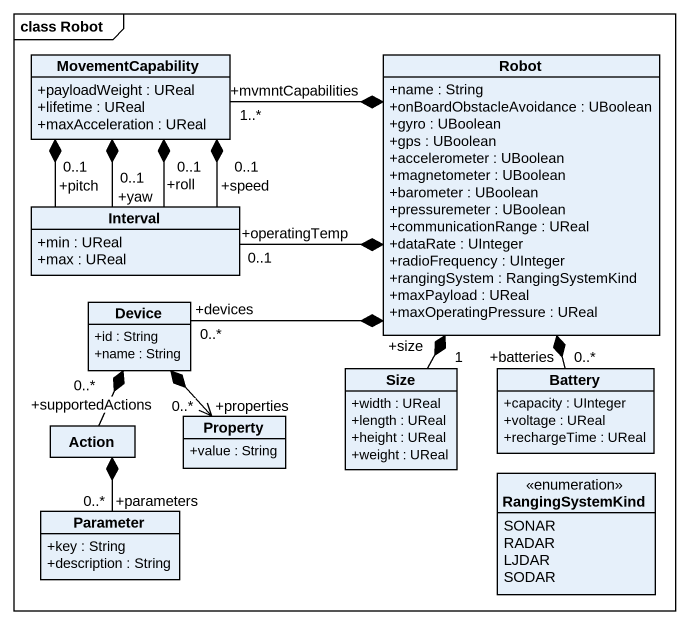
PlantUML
@startuml
mainframe class Robot
hide circle
hide empty members
skinparam classAttributeIconSize 0
class MovementCapability {
  +payloadWeight : UReal
  +lifetime : UReal
  +maxAcceleration : UReal
}
class Robot {
  +name : String
  +onBoardObstacleAvoidance : UBoolean
  +gyro : UBoolean
  +gps : UBoolean
  +accelerometer : UBoolean
  +magnetometer : UBoolean
  +barometer : UBoolean
  +pressuremeter : UBoolean
  +communicationRange : UReal
  +dataRate : UInteger
  +radioFrequency : UInteger
  +rangingSystem : RangingSystemKind
  +maxPayload : UReal
  +maxOperatingPressure : UReal
}
class Interval {
  +min : UReal
  +max : UReal
}
class Device {
  +id : String
  +name : String
}
class Size {
  +width : UReal
  +length : UReal
  +height : UReal
  +weight : UReal
}
class Battery {
  +capacity : UInteger
  +voltage : UReal
  +rechargeTime : UReal
}
class "Action" as Action_
class Property {
  +value : String
}
enum RangingSystemKind {
  SONAR
  RADAR
  LJDAR
  SODAR
}
class Parameter {
  +key : String
  +description : String
}
MovementCapability *-- "+speed\n0..1" Interval
MovementCapability *-- "+roll\n0..1" Interval
MovementCapability *-- "+pitch\n0..1" Interval
MovementCapability *-- "+yaw\n0..1" Interval
Robot *-left- "+mvmntCapabilities\n1..*" MovementCapability
Robot *-left- "+operatingTemp\n0..1" Interval
Robot *-left- "+devices\n0..*" Device
Robot *-- "+size\n1" Size
Robot *-- "+batteries\n0..*" Battery
Device *-- "+supportedActions\n0..*" Action_
Device *--> "+properties\n0..*" Property
Action_ *-- "+parameters\n0..*" Parameter
@enduml
